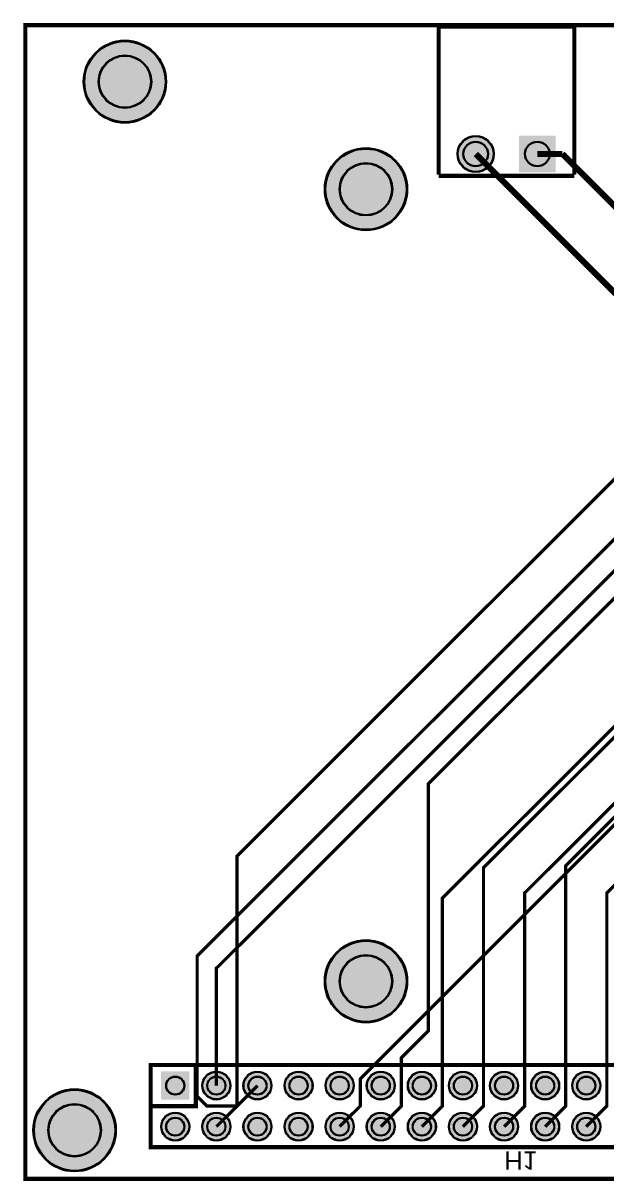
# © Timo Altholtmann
# Model space of a CAD drawing. Header units: millimetres. Extents: x 0 to 106, y 0 to 71.
# Drawn here: x -0.1 to 35.9, y -0.1 to 71.5 of the extents above; entities that cross this region are included whole.
import ezdxf

# ---------------------------------------------------------------- set-up
doc = ezdxf.new("R2010")
doc.units = ezdxf.units.MM
for name, color, linetype, true_color in [('BoardOutLine', 7, 'Continuous', 0xff00ff), ('BottomLayer', 7, 'Continuous', 0x0000ff), ('BottomSilkLayer', 7, 'Continuous', 0x66cc33), ('BottomSolderMaskLayer', 7, 'Continuous', 0xaa00ff), ('Multi-Layer', 7, 'Continuous', 0xc0c0c0), ('TopLayer', 7, 'Continuous', 0xff0000), ('TopSilkLayer', 7, 'Continuous', 0xffcc00), ('TopSolderMaskLayer', 7, 'Continuous', 0x800080)]:
    doc.layers.add(name, color=color, linetype=linetype, true_color=true_color)
doc.styles.get("Standard").update_dxf_attribs({"font": 'arial.ttf'})

msp = doc.modelspace()

# ---------------------------------------------------------------- hatches: boundary and pattern name
at = {"layer": 'BottomSolderMaskLayer'}
for points in [[(3.61, 67.872, 1), (8.712, 67.872, 1)], [(26.713, 63.399, 1), (28.964, 63.399, 1)], [(32.774, 62.273), (30.523, 62.273), (30.523, 64.524), (32.774, 64.524)], [(18.506, 61.217, 1), (23.607, 61.217, 1)], [(18.506, 12.217, 1), (23.607, 12.217, 1)], [(8.396, 4.89), (10.147, 4.89), (10.147, 6.641), (8.396, 6.641)], [(10.936, 5.766, 1), (12.686, 5.766, 1)], [(13.476, 5.766, 1), (15.226, 5.766, 1)], [(16.016, 5.766, 1), (17.766, 5.766, 1)], [(18.556, 5.766, 1), (20.306, 5.766, 1)], [(21.096, 5.766, 1), (22.846, 5.766, 1)], [(23.636, 5.766, 1), (25.386, 5.766, 1)], [(26.176, 5.766, 1), (27.926, 5.766, 1)], [(28.716, 5.766, 1), (30.466, 5.766, 1)], [(31.256, 5.766, 1), (33.006, 5.766, 1)], [(33.796, 5.766, 1), (35.546, 5.766, 1)], [(0.5, 3, 1), (5.602, 3, 1)], [(8.396, 3.226, 1), (10.146, 3.226, 1)], [(10.936, 3.226, 1), (12.686, 3.226, 1)], [(13.476, 3.226, 1), (15.226, 3.226, 1)], [(16.016, 3.226, 1), (17.766, 3.226, 1)], [(18.556, 3.226, 1), (20.306, 3.226, 1)], [(21.096, 3.226, 1), (22.846, 3.226, 1)], [(23.636, 3.226, 1), (25.386, 3.226, 1)], [(26.176, 3.226, 1), (27.926, 3.226, 1)], [(28.716, 3.226, 1), (30.466, 3.226, 1)], [(31.256, 3.226, 1), (33.006, 3.226, 1)], [(33.796, 3.226, 1), (35.546, 3.226, 1)]]:
    msp.add_hatch(color=256, dxfattribs=at).paths.add_polyline_path(points)
at = {"layer": 'Multi-Layer'}
for points in [[(26.738, 63.399, 1), (28.938, 63.399, 1)], [(32.748, 62.299), (30.548, 62.299), (30.548, 64.499), (32.748, 64.499)], [(8.421, 4.916), (10.121, 4.916), (10.121, 6.616), (8.421, 6.616)], [(10.961, 5.766, 1), (12.661, 5.766, 1)], [(13.501, 5.766, 1), (15.201, 5.766, 1)], [(16.041, 5.766, 1), (17.741, 5.766, 1)], [(18.581, 5.766, 1), (20.281, 5.766, 1)], [(21.121, 5.766, 1), (22.821, 5.766, 1)], [(23.661, 5.766, 1), (25.361, 5.766, 1)], [(26.201, 5.766, 1), (27.901, 5.766, 1)], [(28.741, 5.766, 1), (30.441, 5.766, 1)], [(31.281, 5.766, 1), (32.981, 5.766, 1)], [(33.821, 5.766, 1), (35.521, 5.766, 1)], [(8.421, 3.226, 1), (10.121, 3.226, 1)], [(10.961, 3.226, 1), (12.661, 3.226, 1)], [(13.501, 3.226, 1), (15.201, 3.226, 1)], [(16.041, 3.226, 1), (17.741, 3.226, 1)], [(18.581, 3.226, 1), (20.281, 3.226, 1)], [(21.121, 3.226, 1), (22.821, 3.226, 1)], [(23.661, 3.226, 1), (25.361, 3.226, 1)], [(26.201, 3.226, 1), (27.901, 3.226, 1)], [(28.741, 3.226, 1), (30.441, 3.226, 1)], [(31.281, 3.226, 1), (32.981, 3.226, 1)], [(33.821, 3.226, 1), (35.521, 3.226, 1)]]:
    msp.add_hatch(color=256, dxfattribs=at).paths.add_polyline_path(points)
at = {"layer": 'TopSolderMaskLayer'}
for points in [[(3.61, 67.872, 1), (8.712, 67.872, 1)], [(26.713, 63.399, 1), (28.964, 63.399, 1)], [(32.774, 62.273), (30.523, 62.273), (30.523, 64.524), (32.774, 64.524)], [(18.506, 61.217, 1), (23.607, 61.217, 1)], [(18.506, 12.217, 1), (23.607, 12.217, 1)], [(8.396, 4.89), (10.147, 4.89), (10.147, 6.641), (8.396, 6.641)], [(10.936, 5.766, 1), (12.686, 5.766, 1)], [(13.476, 5.766, 1), (15.226, 5.766, 1)], [(16.016, 5.766, 1), (17.766, 5.766, 1)], [(18.556, 5.766, 1), (20.306, 5.766, 1)], [(21.096, 5.766, 1), (22.846, 5.766, 1)], [(23.636, 5.766, 1), (25.386, 5.766, 1)], [(26.176, 5.766, 1), (27.926, 5.766, 1)], [(28.716, 5.766, 1), (30.466, 5.766, 1)], [(31.256, 5.766, 1), (33.006, 5.766, 1)], [(33.796, 5.766, 1), (35.546, 5.766, 1)], [(0.5, 3, 1), (5.602, 3, 1)], [(8.396, 3.226, 1), (10.146, 3.226, 1)], [(10.936, 3.226, 1), (12.686, 3.226, 1)], [(13.476, 3.226, 1), (15.226, 3.226, 1)], [(16.016, 3.226, 1), (17.766, 3.226, 1)], [(18.556, 3.226, 1), (20.306, 3.226, 1)], [(21.096, 3.226, 1), (22.846, 3.226, 1)], [(23.636, 3.226, 1), (25.386, 3.226, 1)], [(26.176, 3.226, 1), (27.926, 3.226, 1)], [(28.716, 3.226, 1), (30.466, 3.226, 1)], [(31.256, 3.226, 1), (33.006, 3.226, 1)], [(33.796, 3.226, 1), (35.546, 3.226, 1)]]:
    msp.add_hatch(color=256, dxfattribs=at).paths.add_polyline_path(points)

# ---------------------------------------------------------------- linework, layer by layer
at = {"layer": 'BoardOutLine', "const_width": 0.254}
msp.add_lwpolyline([(106.2, 0), (0, 0), (0, 71.365), (106.2, 71.365), (106.2, 0)], close=True, dxfattribs=at)
at = {"layer": 'BottomLayer'}
for points, const_width in [([(31.648, 63.399), (33.193, 63.399)], 0.381), ([(33.193, 63.399), (44.456, 52.136), (47.815, 52.136), (48.13, 52.45), (52.16, 52.45), (52.919, 51.691), (52.919, 21.956), (51.664, 20.701)], 0.381), ([(48.019, 51.181), (10.624, 13.786), (10.624, 5.103), (11.232, 4.496), (13.081, 4.496), (14.351, 5.766)], 0.203), ([(51.664, 43.561), (50.394, 44.831), (50.394, 48.944), (49.498, 49.839), (48.628, 49.839), (11.811, 13.022), (11.811, 5.766)], 0.203), ([(49.124, 48.641), (24.909, 24.427), (24.909, 9.153), (23.241, 7.485), (23.241, 4.496), (21.971, 3.226)], 0.203), ([(27.051, 3.226), (28.321, 4.496), (28.321, 19.244), (48.967, 39.89), (49.668, 39.89), (50.359, 40.58), (50.359, 42.326), (49.124, 43.561)], 0.203), ([(24.511, 3.226), (25.781, 4.496), (25.781, 17.36), (49.124, 40.703), (49.124, 41.021)], 0.203), ([(49.124, 38.481), (50.359, 37.246), (50.359, 35.511), (49.519, 34.671), (48.703, 34.671), (33.401, 19.369), (33.401, 4.496), (32.131, 3.226)], 0.203), ([(49.124, 35.941), (30.861, 17.678), (30.861, 4.496), (29.591, 3.226)], 0.203), ([(49.124, 30.861), (35.941, 17.678), (35.941, 4.496), (34.671, 3.226)], 0.203)]:
    msp.add_lwpolyline(points, dxfattribs=dict(at, const_width=const_width))
at = {"layer": 'BottomSilkLayer', "const_width": 0.254}
msp.add_lwpolyline([(7.747, 1.956), (51.435, 1.956), (51.435, 7.036), (7.747, 7.036), (7.747, 1.956)], close=True, dxfattribs=at)
msp.add_lwpolyline([(7.747, 4.496), (10.541, 4.496), (10.541, 7.036)], dxfattribs=at)
at = {"layer": 'BottomSolderMaskLayer'}
for centre, radius in [((6.161, 67.872), 2.551), ((6.16, 67.872), 1.633), ((27.838, 63.399), 1.125), ((21.057, 61.217), 2.551), ((27.838, 63.399), 0.767), ((31.648, 63.399), 0.767), ((21.056, 61.217), 1.633), ((21.057, 12.217), 2.551), ((21.056, 12.217), 1.633), ((11.811, 5.766), 0.875), ((14.351, 5.766), 0.875), ((16.891, 5.766), 0.875), ((19.431, 5.766), 0.875), ((21.971, 5.766), 0.875), ((24.511, 5.766), 0.875), ((27.051, 5.766), 0.875), ((29.591, 5.766), 0.875), ((32.131, 5.766), 0.875), ((34.671, 5.766), 0.875), ((9.271, 5.766), 0.566), ((11.811, 5.766), 0.566), ((14.351, 5.766), 0.566), ((16.891, 5.766), 0.566), ((19.431, 5.766), 0.566), ((21.971, 5.766), 0.566), ((24.511, 5.766), 0.566), ((27.051, 5.766), 0.566), ((29.591, 5.766), 0.566), ((32.131, 5.766), 0.566), ((34.671, 5.766), 0.566), ((3.051, 3), 2.551), ((3.05, 3), 1.633), ((9.271, 3.226), 0.875), ((9.271, 3.226), 0.566), ((11.811, 3.226), 0.875), ((11.811, 3.226), 0.566), ((14.351, 3.226), 0.875), ((14.351, 3.226), 0.566), ((16.891, 3.226), 0.875), ((16.891, 3.226), 0.566), ((19.431, 3.226), 0.875), ((19.431, 3.226), 0.566), ((21.971, 3.226), 0.875), ((21.971, 3.226), 0.566), ((24.511, 3.226), 0.875), ((24.511, 3.226), 0.566), ((27.051, 3.226), 0.875), ((27.051, 3.226), 0.566), ((29.591, 3.226), 0.875), ((29.591, 3.226), 0.566), ((32.131, 3.226), 0.875), ((32.131, 3.226), 0.566), ((34.671, 3.226), 0.875), ((34.671, 3.226), 0.566)]:
    msp.add_circle(centre, radius, dxfattribs=at)
at = {"layer": 'Multi-Layer'}
for centre, radius in [((6.161, 67.872), 2.5), ((6.16, 67.872), 1.6), ((27.838, 63.399), 1.1), ((27.838, 63.399), 0.75), ((31.648, 63.399), 0.75), ((21.057, 61.217), 2.5), ((21.056, 61.217), 1.6), ((21.057, 12.217), 2.5), ((21.056, 12.217), 1.6), ((11.811, 5.766), 0.85), ((14.351, 5.766), 0.85), ((16.891, 5.766), 0.85), ((19.431, 5.766), 0.85), ((21.971, 5.766), 0.85), ((24.511, 5.766), 0.85), ((27.051, 5.766), 0.85), ((29.591, 5.766), 0.85), ((32.131, 5.766), 0.85), ((34.671, 5.766), 0.85), ((9.271, 5.766), 0.55), ((11.811, 5.766), 0.55), ((14.351, 5.766), 0.55), ((16.891, 5.766), 0.55), ((19.431, 5.766), 0.55), ((21.971, 5.766), 0.55), ((24.511, 5.766), 0.55), ((27.051, 5.766), 0.55), ((29.591, 5.766), 0.55), ((32.131, 5.766), 0.55), ((34.671, 5.766), 0.55), ((3.051, 3), 2.5), ((3.05, 3), 1.6), ((9.271, 3.226), 0.85), ((9.271, 3.226), 0.55), ((11.811, 3.226), 0.85), ((11.811, 3.226), 0.55), ((14.351, 3.226), 0.85), ((14.351, 3.226), 0.55), ((16.891, 3.226), 0.85), ((16.891, 3.226), 0.55), ((19.431, 3.226), 0.85), ((19.431, 3.226), 0.55), ((21.971, 3.226), 0.85), ((21.971, 3.226), 0.55), ((24.511, 3.226), 0.85), ((24.511, 3.226), 0.55), ((27.051, 3.226), 0.85), ((27.051, 3.226), 0.55), ((29.591, 3.226), 0.85), ((29.591, 3.226), 0.55), ((32.131, 3.226), 0.85), ((32.131, 3.226), 0.55), ((34.671, 3.226), 0.85), ((34.671, 3.226), 0.55)]:
    msp.add_circle(centre, radius, dxfattribs=at)
at = {"layer": 'TopLayer'}
for points, const_width in [([(27.838, 63.399), (36.425, 54.812), (57.148, 54.812), (57.237, 54.723), (61.174, 54.723), (61.189, 54.737)], 0.381), ([(51.619, 54.062), (47.183, 54.062), (13.081, 19.96), (13.081, 4.496), (11.811, 3.226)], 0.203), ([(47.307, 29.591), (44.108, 29.591), (20.701, 6.184), (20.701, 4.496), (19.431, 3.226)], 0.203)]:
    msp.add_lwpolyline(points, dxfattribs=dict(at, const_width=const_width))
at = {"layer": 'TopSilkLayer', "const_width": 0.254}
for points in [[(33.934, 71.273), (25.552, 71.273)], [(25.552, 62.129), (25.552, 71.273)], [(33.934, 62.129), (33.934, 71.279)], [(33.934, 62.049), (25.552, 62.049)]]:
    msp.add_lwpolyline(points, dxfattribs=at)
at = {"layer": 'TopSolderMaskLayer'}
for centre, radius in [((6.161, 67.872), 2.551), ((6.16, 67.872), 1.633), ((27.838, 63.399), 1.125), ((21.057, 61.217), 2.551), ((27.838, 63.399), 0.767), ((31.648, 63.399), 0.767), ((21.056, 61.217), 1.633), ((21.057, 12.217), 2.551), ((21.056, 12.217), 1.633), ((11.811, 5.766), 0.875), ((14.351, 5.766), 0.875), ((16.891, 5.766), 0.875), ((19.431, 5.766), 0.875), ((21.971, 5.766), 0.875), ((24.511, 5.766), 0.875), ((27.051, 5.766), 0.875), ((29.591, 5.766), 0.875), ((32.131, 5.766), 0.875), ((34.671, 5.766), 0.875), ((9.271, 5.766), 0.566), ((11.811, 5.766), 0.566), ((14.351, 5.766), 0.566), ((16.891, 5.766), 0.566), ((19.431, 5.766), 0.566), ((21.971, 5.766), 0.566), ((24.511, 5.766), 0.566), ((27.051, 5.766), 0.566), ((29.591, 5.766), 0.566), ((32.131, 5.766), 0.566), ((34.671, 5.766), 0.566), ((3.051, 3), 2.551), ((3.05, 3), 1.633), ((9.271, 3.226), 0.875), ((9.271, 3.226), 0.566), ((11.811, 3.226), 0.875), ((11.811, 3.226), 0.566), ((14.351, 3.226), 0.875), ((14.351, 3.226), 0.566), ((16.891, 3.226), 0.875), ((16.891, 3.226), 0.566), ((19.431, 3.226), 0.875), ((19.431, 3.226), 0.566), ((21.971, 3.226), 0.875), ((21.971, 3.226), 0.566), ((24.511, 3.226), 0.875), ((24.511, 3.226), 0.566), ((27.051, 3.226), 0.875), ((27.051, 3.226), 0.566), ((29.591, 3.226), 0.875), ((29.591, 3.226), 0.566), ((32.131, 3.226), 0.875), ((32.131, 3.226), 0.566), ((34.671, 3.226), 0.875), ((34.671, 3.226), 0.566)]:
    msp.add_circle(centre, radius, dxfattribs=at)

# ---------------------------------------------------------------- texts
at = {"layer": 'BottomSilkLayer', "text_generation_flag": 2}
msp.add_text('H1', height=1.143, rotation=180, dxfattribs=at).set_placement((29.591, 1.702))

doc.saveas('drawing.dxf')
